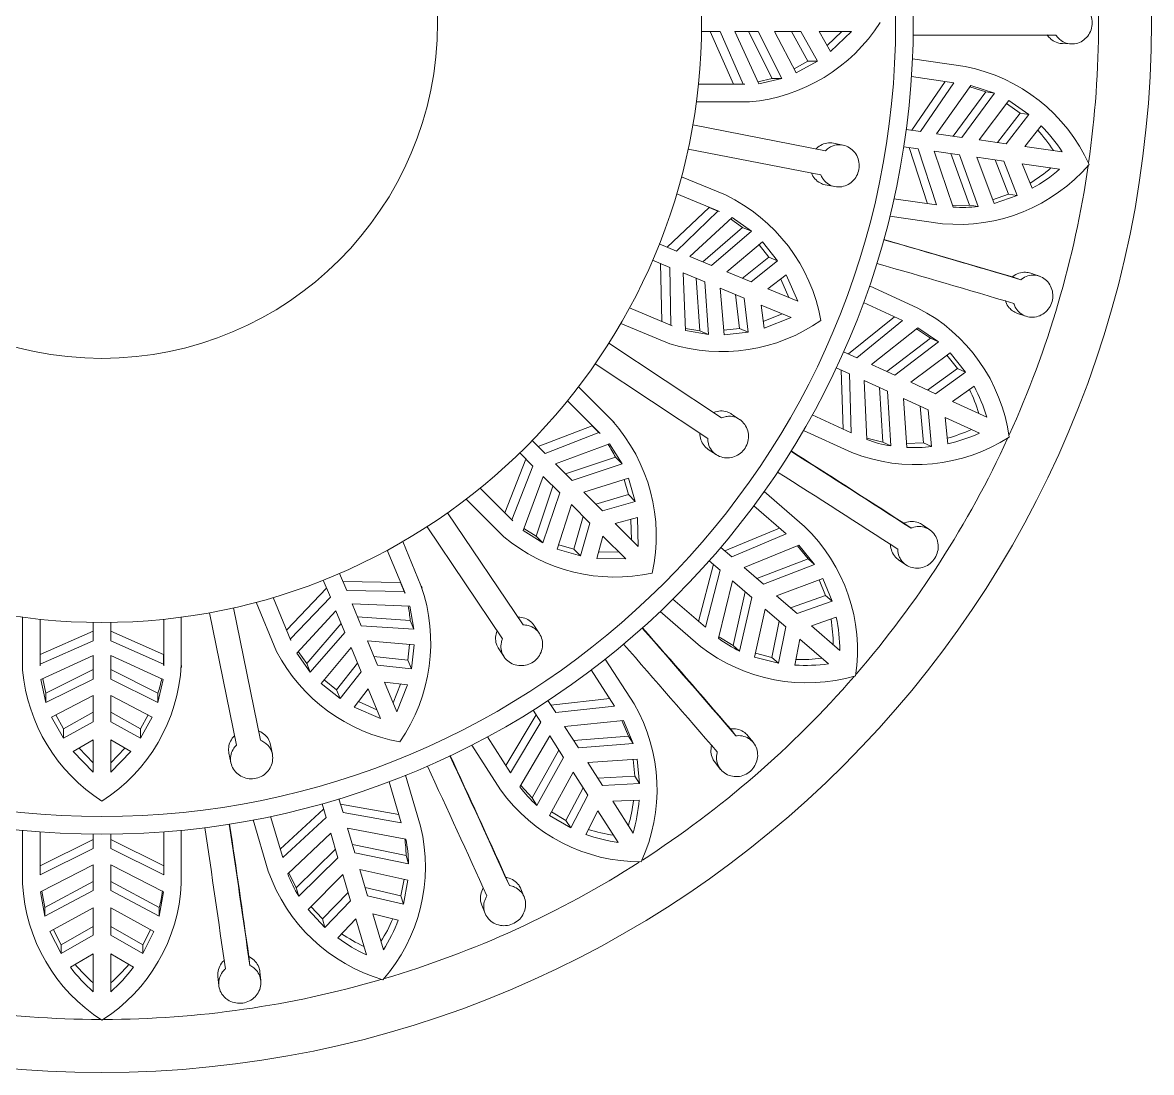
# Model space of a CAD drawing. Header units: millimetres. Extents: x -18512 to 101824, y -95768 to 52898.
# Drawn here: x 16531.01 to 16562.96, y -58183.12 to -58153.42 of the extents above; entities that cross this region are included whole.
import ezdxf

# ---------------------------------------------------------------- set-up
doc = ezdxf.new("R2010")
doc.units = ezdxf.units.MM
doc.header["$LTSCALE"] = 25
doc.layers.get('0').update_dxf_attribs({"color": 254, "lineweight": 0})
doc.layers.add('027 Sanitry Ware', color=1, linetype='Continuous', lineweight=0)

# ---------------------------------------------------------------- blocks, each defined once
blk = doc.blocks.new('SE2')
at = {"layer": '027 Sanitry Ware', "linetype": 'Continuous'}
for p, q in [((115.7023, 40.1135), (115.7051, 40.1887)), ((117.678, 39.9154), (117.6541, 39.844)), ((117.7096, 39.7585), (117.6859, 39.6875)), ((117.9963, 39.7322), (118.0202, 39.8035)), ((115.8326, 38.8382), (115.897, 39.2864)), ((117.2333, 39.0942), (117.1688, 38.6461)), ((119.8362, 38.9856), (119.7932, 38.9238)), ((117.762, 38.4719), (117.9501, 38.8838)), ((119.8224, 38.8261), (119.7796, 38.7646)), ((120.09, 38.7201), (120.133, 38.7818)), ((119.1781, 38.3229), (118.99, 37.9111)), ((116.5648, 38.2457), (116.5491, 38.1654)), ((116.9025, 38.0967), (116.9181, 38.177)), ((116.3933, 36.9704), (116.6125, 38.0983)), ((116.8186, 38.0582), (116.5994, 36.9303)), ((119.5102, 37.5768), (119.8067, 37.919)), ((116.1984, 37.0003), (116.1984, 37.4517)), ((121.645, 37.4853), (121.5863, 37.4381)), ((118.8966, 37.3676), (118.8514, 37.2994)), ((116.9981, 37.27), (116.9917, 37.2545)), ((120.0652, 37.3012), (119.985, 37.2086)), ((121.5868, 37.3362), (121.5284, 37.2893)), ((116.9893, 37.2478), (116.8343, 36.8738)), ((118.2501, 36.255), (118.8843, 37.2131)), ((119.1516, 37.1006), (119.1968, 37.1689)), ((120.0984, 37.1104), (120.1786, 37.203)), ((121.8138, 37.1591), (121.8724, 37.2062)), ((119.0594, 37.0972), (118.4253, 36.1391)), ((120.8269, 37.035), (120.5304, 36.6928)), ((118.0816, 36.3572), (118.2543, 36.7742)), ((120.9353, 36.2255), (121.3162, 36.4703)), ((118.9236, 36.3004), (118.9118, 36.2885)), ((118.9069, 36.2832), (118.6206, 35.997)), ((120.715, 35.664), (120.6471, 35.6182)), ((119.6919, 34.8835), (120.6444, 35.526)), ((122.9578, 35.5362), (122.8883, 35.5075)), ((119.5752, 35.0424), (119.8944, 35.3616)), ((120.7619, 35.3519), (119.8093, 34.7094)), ((120.8484, 35.3198), (120.9162, 35.3655)), ((122.0461, 35.3346), (121.6652, 35.0898)), ((122.86, 35.4096), (122.7908, 35.381)), ((123.0279, 35.1757), (123.0974, 35.2044)), ((120.3095, 34.6582), (119.9354, 34.5033)), ((120.3315, 34.6676), (120.316, 34.6612)), ((121.922, 34.5274), (122.3564, 34.655)), ((120.4521, 33.256), (120.8691, 33.4288)), ((121.7429, 33.3942), (121.6627, 33.3779)), ((122.7368, 33.3597), (122.3023, 33.2321)), ((120.499, 33.0646), (121.6249, 33.2937)), ((123.6684, 33.2963), (123.5936, 33.2883)), ((123.5389, 33.2023), (123.4644, 33.1944)), ((121.6668, 33.0879), (120.5409, 32.8588)), ((121.7345, 33.0251), (121.8147, 33.0414)), ((123.6341, 32.9306), (123.7089, 32.9385)), ((120.9834, 32.6201), (120.5786, 32.6201)), ((121.0073, 32.6204), (120.9906, 32.6204)), ((122.3903, 32.6201), (122.8431, 32.6201)), ((120.5786, 31.2701), (121.03, 31.2701)), ((122.8431, 31.2701), (122.3903, 31.2701))]:
    blk.add_line(p, q, dxfattribs=at)
at = {"layer": '027 Sanitry Ware', "color": 8, "linetype": 'Continuous'}
for p, q in [((116.6217, 40.111), (116.576, 39.793)), ((116.7245, 39.7717), (116.7702, 40.0897)), ((116.576, 39.793), (116.4003, 39.9324)), ((116.9323, 39.8559), (116.7245, 39.7717)), ((116.3054, 39.8289), (116.1853, 39.6574)), ((116.2122, 39.6372), (116.2948, 39.7551)), ((116.2948, 39.7551), (116.3054, 39.8289)), ((116.5429, 39.5625), (116.2948, 39.7551)), ((116.3054, 39.8289), (116.5535, 39.6362)), ((116.1853, 39.6574), (116.5203, 39.4058)), ((116.9836, 39.656), (116.6913, 39.5412)), ((116.7019, 39.6148), (116.9943, 39.7298)), ((116.9836, 39.656), (116.9943, 39.7298)), ((116.9836, 39.656), (117.0297, 39.5197)), ((117.0611, 39.5315), (116.9943, 39.7298)), ((116.5535, 39.6362), (116.5203, 39.4058)), ((116.6688, 39.3845), (116.7019, 39.6148)), ((116.1229, 39.5348), (116.0576, 39.3334)), ((116.0684, 39.3257), (116.1123, 39.461)), ((116.1229, 39.5348), (116.1123, 39.461)), ((116.1123, 39.461), (116.4886, 39.1848)), ((116.4992, 39.2588), (116.1229, 39.5348)), ((116.6688, 39.3845), (117.0611, 39.5315)), ((118.8778, 39.4708), (118.7444, 39.1786)), ((117.0865, 39.3962), (116.6477, 39.2375)), ((117.0865, 39.3962), (117.0759, 39.3225)), ((118.7444, 39.1786), (118.615, 39.3618)), ((118.8808, 39.1163), (119.0143, 39.4085)), ((116.4682, 39.0434), (116.0576, 39.3334)), ((116.637, 39.1635), (117.0759, 39.3225)), ((117.0759, 39.3225), (117.0798, 39.1803)), ((118.4948, 39.2892), (118.3313, 39.1585)), ((118.4638, 39.2214), (118.4948, 39.2892)), ((118.4948, 39.2892), (118.6786, 39.0344)), ((116.0348, 39.1908), (115.9829, 38.8298)), ((116.0348, 39.1908), (116.4485, 38.9064)), ((116.4992, 39.2588), (116.4682, 39.0434)), ((116.6167, 39.0221), (116.6477, 39.2375)), ((117.0924, 39.1846), (116.6167, 39.0221)), ((118.3514, 39.1316), (118.4638, 39.2214)), ((118.6476, 38.9667), (118.4638, 39.2214)), ((116.4377, 38.8312), (116.0241, 39.1164)), ((118.3313, 39.1585), (118.5819, 38.8228)), ((119.104, 39.1385), (118.8808, 39.1163)), ((116.597, 38.8851), (117.0741, 39.0414)), ((117.0222, 38.6804), (117.0741, 39.0414)), ((118.2369, 39.0584), (118.1174, 38.8836)), ((118.1257, 38.8732), (118.2059, 38.9907)), ((118.2369, 39.0584), (118.2059, 38.9907)), ((118.2059, 38.9907), (118.4891, 38.6196)), ((118.5202, 38.6876), (118.2369, 39.0584)), ((118.6786, 39.0344), (118.5819, 38.8228)), ((118.815, 38.9721), (119.1279, 39.0001)), ((119.0969, 38.9323), (119.1279, 39.0001)), ((116.4485, 38.9064), (116.4311, 38.7852)), ((116.5796, 38.7638), (116.597, 38.8851)), ((117.0634, 38.967), (116.5862, 38.8098)), ((118.4298, 38.4897), (118.1174, 38.8836)), ((118.7183, 38.7605), (118.815, 38.9721)), ((119.0969, 38.9323), (118.7841, 38.9044)), ((119.0969, 38.9323), (119.1026, 38.7885)), ((118.7183, 38.7605), (119.1362, 38.7909)), ((118.0554, 38.7532), (117.9039, 38.4215)), ((118.0554, 38.7532), (118.3723, 38.3638)), ((118.3407, 38.2946), (118.0242, 38.6849)), ((118.5202, 38.6876), (118.4298, 38.4897)), ((118.5662, 38.4274), (118.6566, 38.6253)), ((119.1224, 38.654), (118.6566, 38.6253)), ((119.1224, 38.654), (119.0914, 38.5863)), ((118.6256, 38.5573), (119.0914, 38.5863)), ((119.0914, 38.5863), (119.0552, 38.4487)), ((119.0684, 38.4493), (118.5662, 38.4274)), ((115.5984, 38.3189), (115.7684, 38.1418)), ((115.5984, 38.0441), (115.5984, 38.3189)), ((118.3723, 38.3638), (118.3214, 38.2524)), ((118.5087, 38.3015), (119.0105, 38.317)), ((118.859, 37.9853), (119.0105, 38.317)), ((115.5984, 38.2371), (115.7181, 38.1129)), ((118.4578, 38.1901), (118.5087, 38.3015)), ((118.9793, 38.2487), (118.4771, 38.2323)), ((120.8622, 38.2209), (120.6518, 37.9781)), ((115.7684, 38.1418), (115.5984, 38.0441)), ((120.4435, 38.1546), (120.2498, 38.0753)), ((120.3947, 38.0983), (120.4435, 38.1546)), ((120.4435, 38.1546), (120.548, 37.8584)), ((120.6518, 37.9781), (120.5793, 38.1904)), ((120.7652, 37.8799), (120.9756, 38.1227)), ((115.5984, 37.8892), (115.8513, 38.0291)), ((115.8513, 38.0291), (115.8513, 37.9483)), ((115.8513, 38.0291), (115.9514, 37.8494)), ((120.2498, 38.0753), (120.3956, 37.6825)), ((120.2615, 38.0437), (120.3947, 38.0983)), ((120.4993, 37.8021), (120.3947, 38.0983)), ((115.5984, 37.8086), (115.8513, 37.9483)), ((115.8513, 37.9483), (115.9166, 37.8312)), ((120.131, 38.0058), (119.9671, 37.8717)), ((119.9721, 37.8594), (120.0822, 37.9496)), ((120.131, 38.0058), (120.0822, 37.9496)), ((120.0822, 37.9496), (120.2494, 37.5137)), ((120.2984, 37.5702), (120.131, 38.0058)), ((115.5984, 37.6657), (115.5984, 37.8892)), ((115.9514, 37.8494), (115.5984, 37.6657)), ((117.6685, 37.7638), (117.8933, 37.8624)), ((117.8933, 37.8624), (117.7881, 37.6086)), ((120.1559, 37.4058), (119.9671, 37.8717)), ((120.548, 37.8584), (120.3956, 37.6825)), ((120.9856, 37.8384), (120.7652, 37.8799)), ((117.7881, 37.6086), (117.6685, 37.7638)), ((117.7038, 37.7179), (117.862, 37.7869)), ((117.9267, 37.5512), (118.0318, 37.805)), ((118.0005, 37.7295), (118.0636, 37.5689)), ((118.0318, 37.805), (118.1211, 37.5763)), ((119.8709, 37.7641), (119.6321, 37.4885)), ((119.8709, 37.7641), (120.0652, 37.3012)), ((120.509, 37.5843), (120.6614, 37.7602)), ((120.6614, 37.7602), (120.9695, 37.6988)), ((115.5984, 37.526), (115.9998, 37.7257)), ((115.5984, 37.4446), (115.9998, 37.645)), ((115.9998, 37.7257), (115.9998, 37.645)), ((115.9998, 37.7257), (116.043, 37.5312)), ((115.9998, 37.645), (116.0267, 37.5236)), ((117.3875, 37.5637), (117.5487, 37.6914)), ((117.5487, 37.6914), (117.5178, 37.6168)), ((117.5487, 37.6914), (117.7288, 37.4654)), ((120.0154, 37.2437), (119.8217, 37.7073)), ((120.9207, 37.6425), (120.6127, 37.7039)), ((120.9207, 37.6425), (120.8857, 37.5029)), ((120.9185, 37.4958), (120.9695, 37.6988)), ((120.9207, 37.6425), (120.9695, 37.6988)), ((117.6433, 37.259), (117.3875, 37.5637)), ((117.4127, 37.5336), (117.5178, 37.6168)), ((117.5178, 37.6168), (117.698, 37.391)), ((118.1211, 37.5763), (117.9267, 37.5512)), ((120.2984, 37.5702), (120.1559, 37.4058)), ((120.509, 37.5843), (120.9185, 37.4958)), ((116.043, 37.5312), (115.5984, 37.3261)), ((115.5984, 37.3261), (115.5984, 37.526)), ((117.181, 37.3048), (117.2954, 37.468)), ((117.2954, 37.468), (117.2645, 37.3934)), ((117.2954, 37.468), (117.5898, 37.1298)), ((117.7288, 37.4654), (117.6433, 37.259)), ((120.2692, 37.3076), (120.4117, 37.472)), ((120.8667, 37.3683), (120.4117, 37.472)), ((115.5984, 37.2025), (116.0479, 37.3982)), ((116.0479, 37.3982), (116.0484, 37.4124)), ((116.0484, 37.4124), (116.0484, 37.018)), ((117.1932, 37.2916), (117.2645, 37.3934)), ((117.2645, 37.3934), (117.5587, 37.0547)), ((117.7819, 37.2015), (117.8674, 37.408)), ((117.8366, 37.3336), (118.1236, 37.3659)), ((117.8674, 37.408), (118.1545, 37.4405)), ((118.1545, 37.4405), (118.1236, 37.3659)), ((118.1236, 37.3659), (118.1392, 37.2327)), ((118.1545, 37.4405), (118.1783, 37.2362)), ((120.3628, 37.4155), (120.8179, 37.312)), ((120.8667, 37.3683), (120.8179, 37.312)), ((115.5984, 37.1181), (116.0479, 37.3161)), ((117.5133, 36.9452), (117.181, 37.3048)), ((120.7573, 37.1871), (120.2692, 37.3076)), ((120.8179, 37.312), (120.7444, 37.1903)), ((115.5984, 37.0446), (115.5984, 37.2025)), ((116.9797, 36.8328), (117.1306, 37.1971)), ((117.1257, 37.1839), (117.0942, 37.1079)), ((117.1306, 37.1971), (117.1257, 37.1839)), ((117.1257, 37.1839), (117.466, 36.831)), ((118.1783, 37.2362), (117.7819, 37.2015)), ((120.1786, 37.203), (120.6645, 37.0765)), ((117.0942, 37.1079), (117.4337, 36.7531)), ((117.5898, 37.1298), (117.5133, 36.9452)), ((117.6519, 36.8878), (117.7284, 37.0724)), ((117.7284, 37.0724), (118.1757, 37.1034)), ((118.1757, 37.1034), (118.1412, 36.9071)), ((118.1757, 37.1034), (118.1448, 37.0288)), ((120.6153, 37.0197), (120.1288, 37.1455)), ((120.4256, 36.8009), (120.6645, 37.0765)), ((117.6973, 36.9973), (118.1448, 37.0288)), ((118.1448, 37.0288), (118.1232, 36.9064)), ((118.1412, 36.9071), (117.6519, 36.8878)), ((117.466, 36.831), (117.4056, 36.6851)), ((117.5442, 36.6277), (117.6046, 36.7736)), ((117.6046, 36.7736), (118.0948, 36.7824)), ((118.1007, 36.7953), (117.9498, 36.431)), ((118.0948, 36.7824), (118.1007, 36.7953)), ((117.5723, 36.6957), (118.0633, 36.7065)), ((119.7319, 36.5), (119.9773, 36.5051)), ((119.783, 36.3108), (119.7319, 36.5)), ((119.9773, 36.5051), (119.783, 36.3108)), ((121.9936, 36.5169), (121.7854, 36.4954)), ((121.7854, 36.4954), (121.8147, 36.0774)), ((121.9309, 36.4766), (121.9936, 36.5169)), ((121.9936, 36.5169), (122.0105, 36.2033)), ((122.1437, 36.2889), (122.134, 36.513)), ((119.3957, 36.4227), (119.5936, 36.479)), ((119.5154, 36.0432), (119.3957, 36.4227)), ((119.4075, 36.3852), (119.5365, 36.4218)), ((119.5936, 36.479), (119.5365, 36.4218)), ((119.5365, 36.4218), (119.6165, 36.1443)), ((119.5936, 36.479), (119.6734, 36.2012)), ((119.747, 36.4441), (119.9195, 36.4473)), ((119.8891, 36.2048), (120.0834, 36.399)), ((120.0834, 36.399), (120.0783, 36.1536)), ((121.6519, 36.4622), (121.4569, 36.3797)), ((121.4582, 36.3665), (121.5892, 36.422)), ((121.6519, 36.4622), (121.5892, 36.422)), ((121.5892, 36.422), (121.6268, 35.9567)), ((121.6897, 35.9971), (121.6519, 36.4622)), ((121.7878, 36.4618), (121.9309, 36.4766)), ((121.9478, 36.163), (121.9309, 36.4766)), ((122.414, 36.4626), (122.1437, 36.2889)), ((119.1059, 36.2625), (119.274, 36.3695)), ((119.274, 36.3695), (119.217, 36.3124)), ((119.217, 36.3124), (119.3591, 35.8869)), ((119.274, 36.3695), (119.4166, 35.9444)), ((120.0256, 36.3412), (120.0224, 36.1687)), ((121.3342, 36.3036), (121.0274, 36.1064)), ((121.3342, 36.3036), (121.3902, 35.8047)), ((121.5067, 35.8795), (121.4569, 36.3797)), ((122.2248, 36.1627), (122.4951, 36.3364)), ((119.2753, 35.8031), (119.1059, 36.2625)), ((119.6734, 36.2012), (119.5154, 36.0432)), ((120.0783, 36.1536), (119.8891, 36.2048)), ((121.3263, 35.7635), (121.271, 36.263)), ((122.0105, 36.2033), (121.8147, 36.0774)), ((118.7393, 35.9035), (119.0181, 36.1823)), ((119.0085, 36.1719), (118.9504, 36.1138)), ((118.9504, 36.1138), (119.1282, 35.656)), ((119.0181, 36.1823), (119.0085, 36.1719)), ((119.0085, 36.1719), (119.1879, 35.7157)), ((122.4246, 36.0608), (122.2248, 36.1627)), ((119.6215, 35.9372), (119.7795, 36.0952)), ((119.7226, 36.0382), (120.0001, 35.9582)), ((119.7795, 36.0952), (120.0572, 36.0153)), ((120.0572, 36.0153), (120.0001, 35.9582)), ((120.0572, 36.0153), (120.001, 35.8174)), ((121.8958, 35.9513), (122.0916, 36.0771)), ((122.3072, 35.8911), (122.0289, 36.0368)), ((122.0916, 36.0771), (122.3699, 35.9314)), ((119.4166, 35.9444), (119.2753, 35.8031)), ((120.001, 35.8174), (119.6215, 35.9372)), ((120.0001, 35.9582), (119.9635, 35.8292)), ((121.6897, 35.9971), (121.5067, 35.8795)), ((121.8958, 35.9513), (122.2638, 35.751)), ((122.2638, 35.751), (122.3699, 35.9314)), ((122.3072, 35.8911), (122.3699, 35.9314)), ((119.3813, 35.697), (119.5227, 35.8383)), ((119.5227, 35.8383), (119.9477, 35.6958)), ((121.5878, 35.7533), (121.7708, 35.8709)), ((121.7079, 35.8305), (122.1155, 35.603)), ((122.1782, 35.6433), (121.7708, 35.8709)), ((122.3072, 35.8911), (122.2343, 35.7671)), ((119.1879, 35.7157), (119.0762, 35.604)), ((119.4652, 35.7808), (119.8907, 35.6387)), ((121.3902, 35.8047), (121.2872, 35.7384)), ((122.0221, 35.5002), (121.5878, 35.7533)), ((119.8408, 35.5276), (119.3813, 35.697)), ((119.8907, 35.6387), (119.8239, 35.5338)), ((119.9477, 35.6958), (119.8408, 35.5276)), ((119.9477, 35.6958), (119.8907, 35.6387)), ((121.3683, 35.6122), (121.4713, 35.6785)), ((121.8387, 35.3796), (121.4074, 35.6374)), ((121.4713, 35.6785), (121.9019, 35.4203)), ((122.1782, 35.6433), (122.1155, 35.603)), ((119.1823, 35.498), (119.2939, 35.6096)), ((119.2343, 35.55), (119.6921, 35.3721)), ((119.2939, 35.6096), (119.7502, 35.4302)), ((122.1155, 35.603), (122.0106, 35.5069)), ((119.7606, 35.4398), (119.4817, 35.161)), ((119.7502, 35.4302), (119.7606, 35.4398)), ((121.5951, 35.2231), (121.9019, 35.4203)), ((120.4661, 34.0736), (120.4854, 34.5629)), ((120.4854, 34.5629), (120.6817, 34.5974)), ((120.6071, 34.5665), (120.5756, 34.119)), ((120.6817, 34.5974), (120.6071, 34.5665)), ((120.6817, 34.5974), (120.6507, 34.1501)), ((120.7798, 34.2036), (120.8144, 34.6)), ((120.811, 34.5609), (120.9442, 34.5453)), ((120.8144, 34.6), (121.0188, 34.5763)), ((121.0188, 34.5763), (120.9442, 34.5453)), ((121.0188, 34.5763), (120.9863, 34.2891)), ((120.0093, 34.3715), (120.3736, 34.5224)), ((120.2848, 34.4851), (120.2739, 33.994)), ((120.3607, 34.5165), (120.2848, 34.4851)), ((120.3607, 34.5165), (120.3519, 34.0263)), ((120.3736, 34.5224), (120.3607, 34.5165)), ((120.9442, 34.5453), (120.9119, 34.2583)), ((121.1295, 34.3484), (121.1546, 34.5428)), ((121.1472, 34.4853), (121.3077, 34.4223)), ((121.1546, 34.5428), (121.3833, 34.4536)), ((122.3267, 34.4899), (121.9768, 34.3872)), ((122.167, 33.974), (122.2547, 34.4688)), ((122.3267, 34.4899), (122.2399, 33.9955)), ((122.3727, 34.0344), (122.4659, 34.5284)), ((122.6048, 34.5317), (122.5098, 34.0747)), ((122.5815, 34.0958), (122.6762, 34.5527)), ((122.6762, 34.5527), (122.6048, 34.5317)), ((122.8137, 34.5469), (122.7241, 34.1376)), ((122.8065, 34.514), (122.948, 34.4879)), ((123.0195, 34.5089), (122.8137, 34.5469)), ((122.8759, 34.1822), (122.948, 34.4879)), ((123.0195, 34.5089), (122.9473, 34.2032)), ((122.948, 34.4879), (123.0195, 34.5089)), ((123.0994, 34.2478), (123.1531, 34.4655)), ((121.3833, 34.4536), (121.1295, 34.3484)), ((120.9863, 34.2891), (120.7798, 34.2036)), ((121.1869, 34.2098), (121.4407, 34.315)), ((121.3651, 34.2837), (121.2962, 34.1256)), ((121.4407, 34.315), (121.3421, 34.0902)), ((123.4076, 34.3383), (123.0994, 34.2478)), ((121.3421, 34.0902), (121.1869, 34.2098)), ((122.9473, 34.2032), (122.7241, 34.1376)), ((123.1416, 34.1039), (123.4499, 34.1944)), ((120.6507, 34.1501), (120.4661, 34.0736)), ((120.8372, 34.065), (121.0437, 34.1505)), ((120.9693, 34.1197), (121.1951, 33.9396)), ((121.0437, 34.1505), (121.2697, 33.9705)), ((122.5815, 34.0958), (122.3727, 34.0344)), ((123.3046, 33.9498), (123.1416, 34.1039)), ((120.3519, 34.0263), (120.206, 33.9659)), ((120.5235, 33.935), (120.7081, 34.0115)), ((120.7081, 34.0115), (121.0463, 33.7171)), ((121.142, 33.8092), (120.8372, 34.065)), ((122.2399, 33.9955), (122.1224, 33.9609)), ((122.7663, 33.9937), (122.9896, 34.0592)), ((122.7663, 33.9937), (123.063, 33.6979)), ((123.1441, 33.8201), (122.9182, 34.0383)), ((122.9896, 34.0592), (123.2156, 33.8411)), ((120.8831, 33.6027), (120.5235, 33.935)), ((120.633, 33.9804), (120.9717, 33.6863)), ((121.1951, 33.9396), (121.1119, 33.8344)), ((121.2697, 33.9705), (121.142, 33.8092)), ((121.2697, 33.9705), (121.1951, 33.9396)), ((122.415, 33.8905), (122.6238, 33.9518)), ((122.7604, 33.5253), (122.415, 33.8905)), ((122.552, 33.9308), (122.879, 33.5976)), ((122.9505, 33.6186), (122.6238, 33.9518)), ((120.2634, 33.8273), (120.4093, 33.8877)), ((120.3313, 33.8555), (120.6862, 33.516)), ((120.4093, 33.8877), (120.7621, 33.5474)), ((122.1647, 33.817), (122.2822, 33.8515)), ((122.5505, 33.4613), (122.2092, 33.8301)), ((122.2822, 33.8515), (122.6226, 33.4825)), ((123.1441, 33.8201), (123.0392, 33.7216)), ((123.063, 33.6979), (123.2156, 33.8411)), ((123.1441, 33.8201), (123.2156, 33.8411)), ((121.0463, 33.7171), (120.8831, 33.6027)), ((121.0463, 33.7171), (120.9717, 33.6863)), ((120.9717, 33.6863), (120.8699, 33.615)), ((122.9505, 33.6186), (122.879, 33.5976)), ((120.7754, 33.5523), (120.4111, 33.4014)), ((120.7621, 33.5474), (120.7754, 33.5523)), ((122.879, 33.5976), (122.7513, 33.535)), ((122.2726, 33.3797), (122.6226, 33.4825)), ((120.5963, 32.4701), (120.9907, 32.4701)), ((120.8944, 32.4696), (120.6964, 32.0201)), ((120.9765, 32.4696), (120.7807, 32.0201)), ((120.9765, 32.4696), (120.8944, 32.4696)), ((120.9044, 32.0201), (121.1094, 32.4648)), ((120.9907, 32.4701), (120.9765, 32.4696)), ((121.1094, 32.4648), (121.304, 32.4215)), ((122.7681, 32.4701), (122.4034, 32.4701)), ((122.4695, 32.0201), (122.693, 32.4701)), ((122.7681, 32.4701), (122.5455, 32.0201)), ((122.6839, 32.0201), (122.9125, 32.4679)), ((123.1211, 32.4319), (122.9125, 32.4679)), ((121.2233, 32.4215), (121.0229, 32.0201)), ((121.304, 32.4215), (121.1042, 32.0201)), ((121.304, 32.4215), (121.2233, 32.4215)), ((121.244, 32.0201), (121.4276, 32.3731)), ((121.4276, 32.3731), (121.6074, 32.273)), ((123.0466, 32.4319), (122.8267, 32.0201)), ((122.9015, 32.0201), (123.1211, 32.4319)), ((123.1211, 32.4319), (123.0466, 32.4319)), ((123.2514, 32.3876), (123.0501, 32.0201)), ((123.2352, 32.3581), (123.3636, 32.2931)), ((123.4382, 32.2931), (123.2514, 32.3876)), ((121.5266, 32.273), (121.3869, 32.0201)), ((121.4095, 32.3383), (121.5266, 32.273)), ((121.6074, 32.273), (121.4674, 32.0201)), ((121.6074, 32.273), (121.5266, 32.273)), ((123.2083, 32.0201), (123.3636, 32.2931)), ((123.4382, 32.2931), (123.2828, 32.0201)), ((123.3636, 32.2931), (123.4382, 32.2931)), ((121.6224, 32.0201), (121.7201, 32.1901)), ((121.7201, 32.1901), (121.8972, 32.0201)), ((123.4412, 32.0201), (123.5542, 32.2139)), ((121.6912, 32.1398), (121.8154, 32.0201)), ((120.7807, 32.0201), (120.6229, 32.0201)), ((121.1042, 32.0201), (120.9044, 32.0201)), ((121.4674, 32.0201), (121.244, 32.0201)), ((121.8972, 32.0201), (121.6224, 32.0201)), ((122.5455, 32.0201), (122.423, 32.0201)), ((122.9015, 32.0201), (122.6839, 32.0201)), ((123.2828, 32.0201), (123.0501, 32.0201)), ((123.7625, 32.0201), (123.4412, 32.0201)), ((120.6229, 31.8701), (120.7807, 31.8701)), ((120.6964, 31.8701), (120.8944, 31.4207)), ((120.7807, 31.8701), (120.9765, 31.4207)), ((121.1094, 31.4255), (120.9044, 31.8701)), ((120.9044, 31.8701), (121.1042, 31.8701)), ((121.0229, 31.8701), (121.2233, 31.4688)), ((121.1042, 31.8701), (121.304, 31.4688)), ((121.4276, 31.5172), (121.244, 31.8701)), ((121.244, 31.8701), (121.4674, 31.8701)), ((121.3869, 31.8701), (121.5266, 31.6173)), ((121.4674, 31.8701), (121.6074, 31.6173)), ((121.7201, 31.7002), (121.6224, 31.8701)), ((121.6224, 31.8701), (121.8972, 31.8701)), ((121.8154, 31.8701), (121.6912, 31.7504)), ((121.8972, 31.8701), (121.7201, 31.7002)), ((122.423, 31.8701), (122.5455, 31.8701)), ((122.693, 31.4201), (122.4695, 31.8701)), ((122.5455, 31.8701), (122.7681, 31.4201)), ((122.9125, 31.4224), (122.6839, 31.8701)), ((122.6839, 31.8701), (122.9015, 31.8701)), ((122.8267, 31.8701), (123.0466, 31.4584)), ((123.1211, 31.4584), (122.9015, 31.8701)), ((123.0501, 31.8701), (123.2514, 31.5027)), ((123.0501, 31.8701), (123.2828, 31.8701)), ((123.3636, 31.5971), (123.2083, 31.8701)), ((123.2828, 31.8701), (123.4382, 31.5971)), ((123.5542, 31.6764), (123.4412, 31.8701)), ((123.4412, 31.8701), (123.7625, 31.8701)), ((121.5266, 31.6173), (121.4095, 31.552)), ((121.6074, 31.6173), (121.4276, 31.5172)), ((121.6074, 31.6173), (121.5266, 31.6173)), ((123.3636, 31.5971), (123.2352, 31.5322)), ((123.2514, 31.5027), (123.4382, 31.5971)), ((123.3636, 31.5971), (123.4382, 31.5971)), ((120.9907, 31.4201), (120.5963, 31.4201)), ((120.9765, 31.4207), (120.9907, 31.4201)), ((121.2233, 31.4688), (121.1019, 31.4419)), ((121.304, 31.4688), (121.1094, 31.4255)), ((121.304, 31.4688), (121.2233, 31.4688)), ((122.4034, 31.4201), (122.7681, 31.4201)), ((123.0466, 31.4584), (122.9064, 31.4342)), ((122.9125, 31.4224), (123.1211, 31.4584)), ((123.1211, 31.4584), (123.0466, 31.4584))]:
    blk.add_line(p, q, dxfattribs=at)
at = {"layer": '027 Sanitry Ware', "linetype": 'Continuous'}
for radius in [8.925, 6.9, 5.1, 2.8548]:
    blk.add_circle((115.5234, 31.9451), radius, dxfattribs=at)
at = {"layer": '027 Sanitry Ware', "color": 8, "linetype": 'Continuous'}
blk.add_circle((115.5234, 31.9451), 6.75, dxfattribs=at)
at = {"layer": '027 Sanitry Ware', "linetype": 'Continuous'}
for centre, radius, start, end in [((115.5234, 31.9451), 8.475, 81.90815, 98.0674), ((117.3298, 39.0097), 1.4593, 114.24967, 169.07126), ((115.7706, 39.2285), 1.4688, 354.75684, 49.19496), ((115.5234, 31.9451), 8.475, 65.56813, 81.73891), ((262.7411, 39.6794), 147.1118, 179.852566, 180.32525), ((256.3391, -1.3452), 144.5948, 163.484871, 163.965747), ((268.3539, -4.9481), 157.1406, 163.498003, 163.913205), ((258.9568, -2.1099), 147.1118, 163.488929, 163.961614), ((119.2446, 38.2179), 1.4557, 97.81354, 152.78011), ((117.8183, 38.8644), 1.4636, 338.28936, 32.93517), ((115.5234, 31.9451), 8.475, 49.18924, 65.33736), ((241.2577, -39.6701), 144.5967, 147.121237, 147.602107), ((251.7692, -46.5111), 157.1407, 147.134367, 147.549569), ((243.5523, -41.1403), 147.1119, 147.125293, 147.597977), ((114.7222, 37.3167), 1.4824, 5.22468, 57.2825), ((120.8611, 36.9154), 1.4557, 81.4497, 136.41668), ((119.6539, 37.9415), 1.4825, 322.30225, 16.195), ((115.5234, 31.9451), 8.475, 32.83767, 49.00267), ((118.3159, 36.612), 1.4711, 100.16272, 154.39393), ((116.8388, 37.2144), 1.4824, 342.72468, 34.7825), ((224.1467, -81.718), 157.1409, 130.770731, 131.185932), ((215.99, -72.1947), 144.5994, 130.757605, 131.238466), ((217.7758, -74.2498), 147.1119, 130.761657, 131.234341), ((119.8893, 35.1882), 1.4711, 77.66272, 131.89393), ((118.7551, 36.31), 1.4824, 320.22468, 12.2825), ((122.0452, 35.2103), 1.4557, 65.08586, 120.05325), ((121.1897, 36.5279), 1.4688, 305.66597, 0.10401), ((115.5234, 31.9451), 8.475, 16.46696, 32.61633), ((187.724, -107.7164), 157.1407, 114.407094, 114.822296), ((182.5795, -96.278), 144.5961, 114.393964, 114.874835), ((183.7152, -98.7559), 147.1118, 114.39802, 114.870705), ((120.798, 33.2706), 1.4711, 55.16272, 109.39393), ((122.6988, 33.232), 1.4636, 48.88295, 103.52889), ((120.1795, 34.741), 1.4824, 297.72468, 349.7825), ((122.2513, 34.7459), 1.4688, 289.30227, 343.74044), ((115.5234, 31.9451), 8.475, 0.10361, 16.27056), ((145.4522, -122.4008), 157.1411, 98.043458, 98.458659), ((143.7384, -109.9745), 144.5946, 98.030325, 98.511202), ((144.1302, -112.6734), 147.1118, 98.034384, 98.507068), ((120.9037, 31.1512), 1.4711, 32.66272, 86.89393), ((122.7732, 31.1625), 1.4593, 32.43151, 87.25305), ((120.895, 32.7464), 1.4824, 275.22468, 327.2825), ((122.7678, 32.737), 1.4687, 272.93851, 327.37692), ((115.5234, 31.9451), 8.475, 343.74599, 359.89554)]:
    blk.add_arc(centre, radius, start, end, dxfattribs=at)
at = {"layer": '027 Sanitry Ware', "color": 8, "linetype": 'Continuous'}
for centre, radius, start, end in [((117.4134, 38.9031), 1.4442, 123.2419, 134.54743), ((117.3978, 38.8325), 1.4384, 123.1628, 131.90076), ((115.6703, 39.1538), 1.4442, 29.08896, 40.39444), ((115.6653, 39.0816), 1.4384, 31.73566, 40.47351), ((119.2971, 38.0888), 1.4442, 106.87822, 118.18383), ((116.0351, 39.2608), 1.06, 355.87355, 7.33765), ((119.2623, 38.0255), 1.4383, 106.79911, 115.53715), ((117.6897, 38.8185), 1.45, 12.74803, 24.0081), ((117.6702, 38.7526), 1.4383, 15.37193, 24.11006), ((117.8468, 38.8445), 1.2905, 357.62112, 6.92456), ((118.0749, 38.8205), 1.0606, 339.51316, 350.97077), ((120.8752, 36.7768), 1.4442, 90.5147, 101.82008), ((120.8239, 36.7258), 1.4383, 90.43544, 99.17353), ((119.542, 37.9299), 1.4464, 356.37042, 7.65843), ((119.5011, 37.872), 1.4383, 359.00831, 7.7464), ((119.9083, 37.8233), 1.061, 323.15123, 334.60543), ((122.0196, 35.0733), 1.4442, 74.15102, 85.45649), ((121.9561, 35.0389), 1.4383, 74.07177, 82.80991), ((119.6672, 35.4199), 0.9996, 116.77003, 124.00791), ((121.0098, 36.5113), 1.4383, 342.64469, 351.38273), ((121.0675, 36.5548), 1.4442, 339.99798, 351.3036), ((121.3867, 36.3499), 1.061, 306.78773, 318.24165), ((120.6815, 33.5696), 0.9996, 94.27003, 101.50814), ((122.6202, 33.4745), 1.0573, 90.8343, 98.62336), ((122.6915, 33.4958), 1.057, 90.82744, 102.32499), ((122.6378, 33.1164), 1.4442, 57.78742, 69.09281), ((122.5671, 33.1012), 1.4384, 57.70831, 66.44618), ((122.1416, 34.8061), 1.4442, 323.63437, 334.93994), ((122.074, 34.7807), 1.4383, 326.28108, 335.01905), ((122.3903, 34.5194), 1.0608, 290.42312, 301.87899), ((120.9105, 31.4721), 0.9996, 71.77003, 79.00808), ((122.7634, 31.4124), 1.0581, 74.47535, 82.24612), ((122.6075, 31.07), 1.4384, 41.34465, 50.08256), ((122.6796, 31.0646), 1.4442, 41.42374, 52.72922), ((122.6075, 32.8203), 1.4384, 309.91747, 318.65535), ((122.6796, 32.8257), 1.4442, 307.27078, 318.57626)]:
    blk.add_arc(centre, radius, start, end, dxfattribs=at)
at = {"layer": '027 Sanitry Ware', "linetype": 'Continuous'}
for points, knots in [([(115.6298, 40.0579), (115.6391, 40.0641), (115.6478, 40.0711), (115.6557, 40.0787), (115.6643, 40.0871), (115.672, 40.0964), (115.6785, 40.1062), (115.6891, 40.1223), (115.6969, 40.1404), (115.7012, 40.1589), (115.7054, 40.1775), (115.7063, 40.197), (115.7037, 40.216), (115.7012, 40.235), (115.695, 40.254), (115.6859, 40.2713), (115.6767, 40.2887), (115.6642, 40.3048), (115.6494, 40.3183), (115.6347, 40.3318), (115.6174, 40.343), (115.5988, 40.351), (115.5805, 40.3588), (115.5604, 40.3638), (115.5404, 40.3654), (115.5207, 40.367), (115.5004, 40.3653), (115.4812, 40.3606), (115.4621, 40.3559), (115.4435, 40.348), (115.427, 40.3376), (115.4103, 40.3271), (115.3953, 40.3138), (115.3831, 40.2987), (115.3707, 40.2834), (115.3609, 40.266), (115.3545, 40.2478), (115.348, 40.2294), (115.3448, 40.2098), (115.3451, 40.1905), (115.3455, 40.1713), (115.3495, 40.152), (115.3567, 40.1341), (115.3639, 40.1165), (115.3744, 40.0998), (115.3876, 40.0854), (115.397, 40.0751), (115.4079, 40.0658), (115.4198, 40.058)], [0, 0, 0, 0, 0.037721, 0.037721, 0.037721, 0.078804, 0.078804, 0.078804, 0.146327, 0.146327, 0.146327, 0.213824, 0.213824, 0.213824, 0.281705, 0.281705, 0.281705, 0.349746, 0.349746, 0.349746, 0.417229, 0.417229, 0.417229, 0.483581, 0.483581, 0.483581, 0.548968, 0.548968, 0.548968, 0.614277, 0.614277, 0.614277, 0.68047, 0.68047, 0.68047, 0.747906, 0.747906, 0.747906, 0.81612, 0.81612, 0.81612, 0.884234, 0.884234, 0.884234, 0.951646, 0.951646, 0.951646, 1, 1, 1, 1]), ([(115.7023, 40.1136), (115.7018, 40.1), (115.6995, 40.0864), (115.6956, 40.0735), (115.6901, 40.0552), (115.6811, 40.0376), (115.6693, 40.0222), (115.6618, 40.0124), (115.653, 40.0033), (115.6434, 39.9952), (115.6382, 39.9909), (115.6327, 39.9868), (115.6271, 39.9831)], [0.8182606, 0.8182606, 0.8182606, 0.8182606, 0.8663483, 0.8663483, 0.8663483, 0.9341342, 0.9341342, 0.9341342, 0.9769827, 0.9769827, 0.9769827, 1, 1, 1, 1]), ([(117.9112, 39.6993), (117.9135, 39.7001), (117.9159, 39.7008), (117.9182, 39.7017), (117.9297, 39.7057), (117.9407, 39.7109), (117.9509, 39.7172), (117.9675, 39.7273), (117.9822, 39.7403), (117.9941, 39.7553), (118.0059, 39.7702), (118.015, 39.7874), (118.0208, 39.8055), (118.0266, 39.8237), (118.0292, 39.8432), (118.0283, 39.8625), (118.0274, 39.882), (118.0229, 39.9017), (118.0153, 39.92), (118.0077, 39.9383), (117.9967, 39.9557), (117.9832, 39.9708), (117.9699, 39.9856), (117.9537, 39.9985), (117.936, 40.0083), (117.9187, 40.018), (117.8994, 40.0249), (117.8799, 40.0286), (117.8605, 40.0322), (117.8402, 40.0327), (117.8208, 40.0301), (117.8013, 40.0275), (117.7821, 40.0216), (117.7647, 40.013), (117.747, 40.0043), (117.7307, 39.9926), (117.7171, 39.9788), (117.7034, 39.9649), (117.692, 39.9484), (117.6841, 39.9309), (117.6761, 39.9133), (117.6713, 39.8941), (117.6701, 39.8749), (117.6689, 39.8558), (117.6712, 39.8362), (117.677, 39.8178), (117.6826, 39.7995), (117.6918, 39.7818), (117.7036, 39.7661), (117.7055, 39.7635), (117.7075, 39.761), (117.7096, 39.7585)], [0, 0, 0, 0, 0.008335, 0.008335, 0.008335, 0.049413, 0.049413, 0.049413, 0.116715, 0.116715, 0.116715, 0.18399, 0.18399, 0.18399, 0.25167, 0.25167, 0.25167, 0.319727, 0.319727, 0.319727, 0.387565, 0.387565, 0.387565, 0.45446, 0.45446, 0.45446, 0.520209, 0.520209, 0.520209, 0.585432, 0.585432, 0.585432, 0.651156, 0.651156, 0.651156, 0.718067, 0.718067, 0.718067, 0.78605, 0.78605, 0.78605, 0.854326, 0.854326, 0.854326, 0.922096, 0.922096, 0.922096, 0.989089, 0.989089, 0.989089, 1, 1, 1, 1]), ([(117.6859, 39.6875), (117.6846, 39.689), (117.6833, 39.6906), (117.682, 39.6922), (117.67, 39.7075), (117.6605, 39.7248), (117.6545, 39.7427), (117.6484, 39.7607), (117.6455, 39.7797), (117.646, 39.7984), (117.6465, 39.8139), (117.6492, 39.8294), (117.6542, 39.8441)], [0, 0, 0, 0, 0.0069184, 0.0069184, 0.0069184, 0.073167, 0.073167, 0.073167, 0.1395738, 0.1395738, 0.1395738, 0.1944602, 0.1944602, 0.1944602, 0.1944602]), ([(117.9964, 39.7323), (117.9911, 39.7167), (117.9834, 39.7017), (117.9736, 39.6885), (117.9663, 39.6786), (117.9578, 39.6694), (117.9483, 39.6613), (117.9338, 39.649), (117.9167, 39.639), (117.8984, 39.6321), (117.8948, 39.6307), (117.8911, 39.6294), (117.8874, 39.6283)], [0.8182702, 0.8182702, 0.8182702, 0.8182702, 0.8767385, 0.8767385, 0.8767385, 0.9200533, 0.9200533, 0.9200533, 0.9868667, 0.9868667, 0.9868667, 1, 1, 1, 1]), ([(119.999, 38.7125), (120.0011, 38.7126), (120.0032, 38.7126), (120.0053, 38.7127), (120.0248, 38.7136), (120.0441, 38.7178), (120.0617, 38.725), (120.0728, 38.7295), (120.0833, 38.7352), (120.093, 38.7419), (120.1087, 38.7528), (120.1226, 38.7667), (120.1334, 38.7824), (120.1443, 38.7982), (120.1524, 38.8162), (120.1571, 38.835), (120.1619, 38.8538), (120.1633, 38.874), (120.1613, 38.8937), (120.1593, 38.9134), (120.1538, 38.9333), (120.1452, 38.9515), (120.1367, 38.9696), (120.1249, 38.9866), (120.1108, 39.0011), (120.097, 39.0153), (120.0806, 39.0276), (120.0629, 39.0367), (120.0453, 39.0458), (120.0261, 39.0521), (120.0068, 39.0552), (119.9873, 39.0583), (119.9672, 39.0582), (119.9481, 39.055), (119.9286, 39.0517), (119.9096, 39.0452), (119.8927, 39.0359), (119.8755, 39.0265), (119.8599, 39.0141), (119.8472, 38.9996), (119.8344, 38.985), (119.8243, 38.9681), (119.8176, 38.95), (119.811, 38.9321), (119.8076, 38.9127), (119.8077, 38.8933), (119.8078, 38.8742), (119.8115, 38.8546), (119.8183, 38.8362), (119.8195, 38.8328), (119.8209, 38.8294), (119.8224, 38.8261)], [0, 0, 0, 0, 0.006979, 0.006979, 0.006979, 0.073479, 0.073479, 0.073479, 0.114703, 0.114703, 0.114703, 0.182502, 0.182502, 0.182502, 0.250281, 0.250281, 0.250281, 0.318335, 0.318335, 0.318335, 0.386185, 0.386185, 0.386185, 0.453104, 0.453104, 0.453104, 0.518873, 0.518873, 0.518873, 0.584096, 0.584096, 0.584096, 0.649801, 0.649801, 0.649801, 0.716686, 0.716686, 0.716686, 0.784653, 0.784653, 0.784653, 0.852932, 0.852932, 0.852932, 0.920717, 0.920717, 0.920717, 0.987725, 0.987725, 0.987725, 1, 1, 1, 1]), ([(119.7796, 38.7646), (119.7779, 38.7683), (119.7764, 38.772), (119.7751, 38.7757), (119.7685, 38.7939), (119.765, 38.8132), (119.7648, 38.8321), (119.7647, 38.851), (119.768, 38.87), (119.7744, 38.8876), (119.779, 38.9004), (119.7854, 38.9126), (119.7932, 38.9238)], [0, 0, 0, 0, 0.0134688, 0.0134688, 0.0134688, 0.0797223, 0.0797223, 0.0797223, 0.14616, 0.14616, 0.14616, 0.194443, 0.194443, 0.194443, 0.194443]), ([(120.09, 38.7201), (120.0834, 38.7106), (120.0758, 38.7018), (120.0673, 38.694), (120.0534, 38.6812), (120.0369, 38.6708), (120.0191, 38.6635), (120.0013, 38.6563), (119.9818, 38.6521), (119.9621, 38.6512), (119.9602, 38.6511), (119.9582, 38.6511), (119.9562, 38.6511)], [0.8183638, 0.8183638, 0.8183638, 0.8183638, 0.8589836, 0.8589836, 0.8589836, 0.9261844, 0.9261844, 0.9261844, 0.9934089, 0.9934089, 0.9934089, 1, 1, 1, 1]), ([(116.6125, 38.0983), (116.602, 38.1084), (116.5929, 38.1199), (116.5854, 38.132), (116.5793, 38.1421), (116.5742, 38.1529), (116.5704, 38.1639), (116.5642, 38.182), (116.5613, 38.2014), (116.5619, 38.2204), (116.5625, 38.2395), (116.5667, 38.2586), (116.574, 38.2764), (116.5814, 38.2944), (116.5922, 38.3115), (116.6056, 38.3262), (116.619, 38.341), (116.6355, 38.3539), (116.6535, 38.3635), (116.6714, 38.3731), (116.6913, 38.3798), (116.7116, 38.3829), (116.7314, 38.386), (116.752, 38.3858), (116.7718, 38.3823), (116.7911, 38.3788), (116.8101, 38.3721), (116.8272, 38.3628), (116.8443, 38.3535), (116.86, 38.3413), (116.8731, 38.3273), (116.8865, 38.313), (116.8976, 38.2964), (116.9055, 38.279), (116.9137, 38.261), (116.9188, 38.2416), (116.9205, 38.2223), (116.9222, 38.2027), (116.9203, 38.1828), (116.9151, 38.1641), (116.9099, 38.1455), (116.9011, 38.1277), (116.8894, 38.1122), (116.8779, 38.0969), (116.8633, 38.0834), (116.8469, 38.0728), (116.838, 38.0671), (116.8285, 38.0622), (116.8186, 38.0582)], [0, 0, 0, 0, 0.049504, 0.049504, 0.049504, 0.090176, 0.090176, 0.090176, 0.157821, 0.157821, 0.157821, 0.225413, 0.225413, 0.225413, 0.293804, 0.293804, 0.293804, 0.362711, 0.362711, 0.362711, 0.430787, 0.430787, 0.430787, 0.496896, 0.496896, 0.496896, 0.561301, 0.561301, 0.561301, 0.625531, 0.625531, 0.625531, 0.691162, 0.691162, 0.691162, 0.758751, 0.758751, 0.758751, 0.827552, 0.827552, 0.827552, 0.896201, 0.896201, 0.896201, 0.963832, 0.963832, 0.963832, 1, 1, 1, 1]), ([(116.597, 38.0185), (116.5924, 38.023), (116.5881, 38.0277), (116.584, 38.0326), (116.5717, 38.0473), (116.562, 38.0642), (116.5556, 38.0818), (116.5492, 38.0995), (116.546, 38.1184), (116.5462, 38.137), (116.5463, 38.1465), (116.5473, 38.156), (116.5491, 38.1653)], [0, 0, 0, 0, 0.021657, 0.021657, 0.021657, 0.0877559, 0.0877559, 0.0877559, 0.1542196, 0.1542196, 0.1542196, 0.1878964, 0.1878964, 0.1878964, 0.1878964]), ([(116.9025, 38.0968), (116.8996, 38.0814), (116.8943, 38.0664), (116.8869, 38.0527), (116.878, 38.0359), (116.8657, 38.0204), (116.851, 38.0077), (116.8371, 37.9956), (116.8207, 37.9856), (116.8032, 37.9785)], [0.8118103, 0.8118103, 0.8118103, 0.8118103, 0.8673683, 0.8673683, 0.8673683, 0.9353592, 0.9353592, 0.9353592, 1, 1, 1, 1]), ([(118.8843, 37.2131), (118.8785, 37.2265), (118.8744, 37.2406), (118.8722, 37.2547), (118.8704, 37.2664), (118.8698, 37.2782), (118.8705, 37.2898), (118.8717, 37.309), (118.8765, 37.328), (118.8843, 37.3454), (118.8922, 37.3627), (118.9033, 37.3788), (118.9169, 37.3925), (118.9306, 37.4062), (118.9471, 37.4179), (118.9651, 37.4264), (118.9832, 37.4349), (119.0033, 37.4405), (119.0237, 37.4425), (119.0438, 37.4445), (119.0648, 37.443), (119.0848, 37.4382), (119.1042, 37.4335), (119.1232, 37.4254), (119.1402, 37.4145), (119.1567, 37.404), (119.1716, 37.3905), (119.1839, 37.3753), (119.1961, 37.3602), (119.2059, 37.3429), (119.2127, 37.325), (119.2196, 37.3066), (119.2235, 37.2871), (119.2242, 37.2679), (119.2248, 37.2482), (119.2221, 37.2283), (119.2163, 37.2099), (119.2104, 37.1911), (119.2011, 37.1734), (119.1891, 37.1582), (119.1771, 37.143), (119.1622, 37.1299), (119.1454, 37.12), (119.129, 37.1102), (119.1103, 37.1034), (119.0911, 37.0999), (119.0807, 37.098), (119.0701, 37.0971), (119.0594, 37.0972)], [0, 0, 0, 0, 0.049504, 0.049504, 0.049504, 0.090176, 0.090176, 0.090176, 0.157821, 0.157821, 0.157821, 0.225413, 0.225413, 0.225413, 0.293804, 0.293804, 0.293804, 0.362711, 0.362711, 0.362711, 0.430787, 0.430787, 0.430787, 0.496896, 0.496896, 0.496896, 0.561301, 0.561301, 0.561301, 0.625531, 0.625531, 0.625531, 0.691162, 0.691162, 0.691162, 0.758751, 0.758751, 0.758751, 0.827552, 0.827552, 0.827552, 0.896201, 0.896201, 0.896201, 0.963832, 0.963832, 0.963832, 1, 1, 1, 1]), ([(121.7243, 37.1775), (121.7266, 37.1768), (121.7289, 37.1763), (121.7312, 37.1757), (121.7502, 37.1712), (121.7699, 37.1699), (121.7888, 37.1719), (121.8079, 37.1739), (121.8266, 37.1793), (121.8434, 37.1877), (121.8541, 37.193), (121.8643, 37.1995), (121.8735, 37.2071), (121.8884, 37.2193), (121.9012, 37.2344), (121.911, 37.2512), (121.9207, 37.268), (121.9277, 37.2869), (121.9312, 37.3065), (121.9347, 37.326), (121.935, 37.3466), (121.9317, 37.3665), (121.9286, 37.3862), (121.922, 37.4058), (121.9125, 37.4236), (121.9032, 37.4412), (121.8907, 37.4574), (121.8763, 37.4711), (121.862, 37.4847), (121.8452, 37.4961), (121.8275, 37.5044), (121.8096, 37.5128), (121.7903, 37.5183), (121.771, 37.5205), (121.7514, 37.5228), (121.7314, 37.5218), (121.7126, 37.5176), (121.6934, 37.5133), (121.675, 37.5056), (121.6588, 37.4952), (121.6425, 37.4848), (121.6281, 37.4713), (121.6167, 37.4558), (121.6053, 37.4404), (121.5967, 37.4227), (121.5915, 37.404), (121.5863, 37.3856), (121.5844, 37.3658), (121.5858, 37.3462), (121.586, 37.3429), (121.5864, 37.3396), (121.5868, 37.3362)], [0, 0, 0, 0, 0.007943, 0.007943, 0.007943, 0.074448, 0.074448, 0.074448, 0.141278, 0.141278, 0.141278, 0.183274, 0.183274, 0.183274, 0.251291, 0.251291, 0.251291, 0.319317, 0.319317, 0.319317, 0.387159, 0.387159, 0.387159, 0.454062, 0.454062, 0.454062, 0.519817, 0.519817, 0.519817, 0.585041, 0.585041, 0.585041, 0.65076, 0.65076, 0.65076, 0.717665, 0.717665, 0.717665, 0.785644, 0.785644, 0.785644, 0.853921, 0.853921, 0.853921, 0.921697, 0.921697, 0.921697, 0.988695, 0.988695, 0.988695, 1, 1, 1, 1]), ([(121.5284, 37.2893), (121.5277, 37.2944), (121.5273, 37.2994), (121.5271, 37.3045), (121.5262, 37.3238), (121.5287, 37.3433), (121.5342, 37.3613), (121.5398, 37.3794), (121.5487, 37.3965), (121.56, 37.4113), (121.5677, 37.4212), (121.5766, 37.4303), (121.5864, 37.4382)], [0, 0, 0, 0, 0.01725, 0.01725, 0.01725, 0.0835049, 0.0835049, 0.0835049, 0.1499595, 0.1499595, 0.1499595, 0.1944158, 0.1944158, 0.1944158, 0.1944158]), ([(118.8395, 37.1454), (118.8369, 37.1513), (118.8347, 37.1573), (118.8328, 37.1634), (118.8271, 37.1818), (118.8246, 37.2011), (118.8255, 37.2198), (118.8263, 37.2386), (118.8306, 37.2573), (118.838, 37.2744), (118.8417, 37.283), (118.8462, 37.2914), (118.8514, 37.2993)], [0, 0, 0, 0, 0.0217995, 0.0217995, 0.0217995, 0.0879003, 0.0879003, 0.0879003, 0.1543667, 0.1543667, 0.1543667, 0.1878993, 0.1878993, 0.1878993, 0.1878993]), ([(121.8138, 37.1591), (121.8041, 37.1513), (121.7934, 37.1446), (121.7822, 37.1393), (121.7649, 37.1312), (121.7459, 37.1261), (121.7266, 37.1245), (121.7074, 37.123), (121.6875, 37.1248), (121.6684, 37.1299), (121.6676, 37.1301), (121.6668, 37.1303), (121.666, 37.1306)], [0.8180098, 0.8180098, 0.8180098, 0.8180098, 0.8622017, 0.8622017, 0.8622017, 0.9298897, 0.9298897, 0.9298897, 0.9972138, 0.9972138, 0.9972138, 1, 1, 1, 1]), ([(119.1517, 37.1007), (119.143, 37.0876), (119.1324, 37.0758), (119.1203, 37.0659), (119.1056, 37.0538), (119.0883, 37.0443), (119.0699, 37.0381), (119.0525, 37.0323), (119.0335, 37.0293), (119.0146, 37.0295)], [0.8118055, 0.8118055, 0.8118055, 0.8118055, 0.8675111, 0.8675111, 0.8675111, 0.9355014, 0.9355014, 0.9355014, 1, 1, 1, 1]), ([(120.5771, 35.4805), (120.577, 35.4869), (120.5772, 35.4932), (120.5778, 35.4994), (120.5796, 35.5186), (120.5846, 35.5374), (120.5925, 35.5543), (120.6005, 35.5714), (120.6115, 35.587), (120.6248, 35.6001), (120.6316, 35.6067), (120.6391, 35.6128), (120.647, 35.6182)], [0, 0, 0, 0, 0.0214106, 0.0214106, 0.0214106, 0.0875136, 0.0875136, 0.0875136, 0.15398, 0.15398, 0.15398, 0.1879122, 0.1879122, 0.1879122, 0.1879122]), ([(120.6444, 35.526), (120.6442, 35.5405), (120.6458, 35.5551), (120.6492, 35.569), (120.652, 35.5805), (120.656, 35.5916), (120.6611, 35.6021), (120.6695, 35.6193), (120.6812, 35.6351), (120.695, 35.6481), (120.7089, 35.6611), (120.7254, 35.6718), (120.7432, 35.6792), (120.7611, 35.6867), (120.7808, 35.6911), (120.8007, 35.692), (120.8207, 35.693), (120.8414, 35.6905), (120.861, 35.6845), (120.8804, 35.6787), (120.8992, 35.6693), (120.9158, 35.6572), (120.9319, 35.6454), (120.9464, 35.6306), (120.9579, 35.6141), (120.9691, 35.5981), (120.9778, 35.5799), (120.9833, 35.5612), (120.9888, 35.5425), (120.9913, 35.5228), (120.9906, 35.5036), (120.99, 35.4841), (120.9861, 35.4645), (120.9794, 35.4465), (120.9725, 35.428), (120.9624, 35.4107), (120.9499, 35.3959), (120.9373, 35.3809), (120.9219, 35.368), (120.905, 35.3586), (120.8881, 35.3491), (120.8693, 35.3427), (120.8501, 35.34), (120.8311, 35.3373), (120.8113, 35.3381), (120.7921, 35.3422), (120.7819, 35.3445), (120.7717, 35.3477), (120.7619, 35.3519)], [0, 0, 0, 0, 0.049504, 0.049504, 0.049504, 0.090176, 0.090176, 0.090176, 0.157821, 0.157821, 0.157821, 0.225413, 0.225413, 0.225413, 0.293804, 0.293804, 0.293804, 0.362711, 0.362711, 0.362711, 0.430787, 0.430787, 0.430787, 0.496896, 0.496896, 0.496896, 0.561301, 0.561301, 0.561301, 0.625531, 0.625531, 0.625531, 0.691162, 0.691162, 0.691162, 0.758751, 0.758751, 0.758751, 0.827552, 0.827552, 0.827552, 0.896201, 0.896201, 0.896201, 0.963832, 0.963832, 0.963832, 1, 1, 1, 1]), ([(122.9473, 35.2185), (122.9553, 35.2135), (122.9637, 35.2092), (122.9722, 35.2056), (122.9901, 35.198), (123.0092, 35.1936), (123.0281, 35.1926), (123.0471, 35.1916), (123.0664, 35.194), (123.0844, 35.1997), (123.1025, 35.2054), (123.1199, 35.2145), (123.135, 35.2263), (123.145, 35.234), (123.1541, 35.243), (123.1621, 35.2529), (123.1743, 35.268), (123.1841, 35.2855), (123.1907, 35.3042), (123.1973, 35.3228), (123.2009, 35.3431), (123.201, 35.3633), (123.2011, 35.3832), (123.1979, 35.4036), (123.1915, 35.4227), (123.1853, 35.4415), (123.1758, 35.4595), (123.164, 35.4754), (123.1522, 35.4912), (123.1377, 35.5052), (123.1217, 35.5163), (123.1055, 35.5276), (123.0873, 35.5362), (123.0688, 35.5416), (123.0498, 35.5471), (123.0299, 35.5494), (123.0107, 35.5482), (122.9912, 35.5471), (122.9718, 35.5425), (122.9542, 35.5347), (122.9366, 35.5269), (122.9203, 35.5158), (122.9066, 35.5022), (122.8931, 35.4888), (122.8818, 35.4726), (122.8737, 35.4549), (122.8671, 35.4407), (122.8625, 35.4254), (122.86, 35.4096)], [0, 0, 0, 0, 0.031928, 0.031928, 0.031928, 0.098523, 0.098523, 0.098523, 0.165504, 0.165504, 0.165504, 0.233022, 0.233022, 0.233022, 0.276882, 0.276882, 0.276882, 0.3441, 0.3441, 0.3441, 0.411371, 0.411371, 0.411371, 0.477829, 0.477829, 0.477829, 0.543276, 0.543276, 0.543276, 0.608554, 0.608554, 0.608554, 0.674649, 0.674649, 0.674649, 0.74199, 0.74199, 0.74199, 0.810174, 0.810174, 0.810174, 0.878333, 0.878333, 0.878333, 0.94582, 0.94582, 0.94582, 1, 1, 1, 1]), ([(122.7908, 35.381), (122.7916, 35.3859), (122.7925, 35.3908), (122.7937, 35.3956), (122.7983, 35.4144), (122.8061, 35.4324), (122.8164, 35.4481), (122.8268, 35.464), (122.8401, 35.4779), (122.8552, 35.489), (122.8654, 35.4964), (122.8766, 35.5027), (122.8884, 35.5075)], [0, 0, 0, 0, 0.0167972, 0.0167972, 0.0167972, 0.0830502, 0.0830502, 0.0830502, 0.1495011, 0.1495011, 0.1495011, 0.1944146, 0.1944146, 0.1944146, 0.1944146]), ([(120.8485, 35.3198), (120.8355, 35.3111), (120.8213, 35.3043), (120.8065, 35.2997), (120.7882, 35.2942), (120.7686, 35.2919), (120.7493, 35.2932), (120.7308, 35.2945), (120.7121, 35.299), (120.6945, 35.3064)], [0.8117979, 0.8117979, 0.8117979, 0.8117979, 0.8671042, 0.8671042, 0.8671042, 0.9351038, 0.9351038, 0.9351038, 1, 1, 1, 1]), ([(123.028, 35.1757), (123.0166, 35.171), (123.0046, 35.1676), (122.9925, 35.1657), (122.9737, 35.1627), (122.9539, 35.1631), (122.9349, 35.167), (122.9161, 35.1709), (122.8974, 35.1782), (122.8805, 35.1884), (122.8797, 35.1889), (122.8789, 35.1894), (122.878, 35.19)], [0.818016, 0.818016, 0.818016, 0.818016, 0.8616159, 0.8616159, 0.8616159, 0.9294327, 0.9294327, 0.9294327, 0.9967596, 0.9967596, 0.9967596, 1, 1, 1, 1]), ([(121.5454, 33.2775), (121.5478, 33.2837), (121.5506, 33.2898), (121.5538, 33.2957), (121.5628, 33.3126), (121.5748, 33.328), (121.5887, 33.3405), (121.6026, 33.3531), (121.6189, 33.3632), (121.6362, 33.3701), (121.6447, 33.3734), (121.6536, 33.376), (121.6626, 33.3778)], [0, 0, 0, 0, 0.0227284, 0.0227284, 0.0227284, 0.0888366, 0.0888366, 0.0888366, 0.1553153, 0.1553153, 0.1553153, 0.187904, 0.187904, 0.187904, 0.187904]), ([(121.6249, 33.2937), (121.6303, 33.3072), (121.6374, 33.3201), (121.6458, 33.3316), (121.6528, 33.3411), (121.6607, 33.3499), (121.6695, 33.3576), (121.6838, 33.3703), (121.7006, 33.3805), (121.7185, 33.3872), (121.7363, 33.3939), (121.7556, 33.3974), (121.7748, 33.3974), (121.7943, 33.3975), (121.8142, 33.394), (121.8329, 33.3873), (121.8517, 33.3805), (121.8699, 33.3703), (121.8857, 33.3573), (121.9014, 33.3444), (121.9152, 33.3286), (121.9259, 33.311), (121.9363, 33.294), (121.944, 33.2748), (121.9483, 33.2552), (121.9525, 33.236), (121.9536, 33.2159), (121.9515, 33.1965), (121.9494, 33.1772), (121.9442, 33.158), (121.9363, 33.1406), (121.9282, 33.1227), (121.9171, 33.1061), (121.904, 33.0921), (121.8905, 33.0776), (121.8746, 33.0655), (121.8574, 33.0566), (121.84, 33.0475), (121.8208, 33.0416), (121.8016, 33.0393), (121.7824, 33.037), (121.7626, 33.0383), (121.7438, 33.0432), (121.7252, 33.0479), (121.7072, 33.0562), (121.6911, 33.0674), (121.6825, 33.0734), (121.6743, 33.0803), (121.6668, 33.0879)], [0, 0, 0, 0, 0.049504, 0.049504, 0.049504, 0.090176, 0.090176, 0.090176, 0.157821, 0.157821, 0.157821, 0.225413, 0.225413, 0.225413, 0.293804, 0.293804, 0.293804, 0.362711, 0.362711, 0.362711, 0.430787, 0.430787, 0.430787, 0.496896, 0.496896, 0.496896, 0.561301, 0.561301, 0.561301, 0.625531, 0.625531, 0.625531, 0.691162, 0.691162, 0.691162, 0.758751, 0.758751, 0.758751, 0.827552, 0.827552, 0.827552, 0.896201, 0.896201, 0.896201, 0.963832, 0.963832, 0.963832, 1, 1, 1, 1]), ([(123.4644, 33.1944), (123.466, 33.1977), (123.4676, 33.2009), (123.4694, 33.2041), (123.4787, 33.2211), (123.4909, 33.2365), (123.505, 33.2491), (123.5192, 33.2616), (123.5357, 33.2717), (123.5531, 33.2785), (123.566, 33.2835), (123.5798, 33.2868), (123.5937, 33.2883)], [0, 0, 0, 0, 0.0123433, 0.0123433, 0.0123433, 0.0785923, 0.0785923, 0.0785923, 0.1450208, 0.1450208, 0.1450208, 0.1944371, 0.1944371, 0.1944371, 0.1944371]), ([(123.5688, 32.9944), (123.5766, 32.9856), (123.5852, 32.9777), (123.5944, 32.9708), (123.6098, 32.9591), (123.6272, 32.9502), (123.6453, 32.9447), (123.6635, 32.9391), (123.6828, 32.9368), (123.7016, 32.9379), (123.7206, 32.9391), (123.7397, 32.9437), (123.7573, 32.9516), (123.7751, 32.9594), (123.7917, 32.9707), (123.806, 32.9844), (123.8154, 32.9935), (123.8239, 33.0037), (123.8312, 33.0148), (123.8418, 33.0311), (123.85, 33.0496), (123.8549, 33.0688), (123.8599, 33.088), (123.8617, 33.1084), (123.8603, 33.1284), (123.8588, 33.1481), (123.8541, 33.1679), (123.8465, 33.1862), (123.839, 33.2044), (123.8284, 33.2215), (123.8156, 33.2362), (123.8027, 33.2511), (123.7872, 33.264), (123.7706, 33.2737), (123.7536, 33.2837), (123.7348, 33.2907), (123.7159, 33.2943), (123.6967, 33.2979), (123.6768, 33.2981), (123.6579, 33.2948), (123.639, 33.2915), (123.6204, 33.2846), (123.6039, 33.2747), (123.5875, 33.265), (123.5726, 33.252), (123.5604, 33.2368), (123.552, 33.2263), (123.5448, 33.2147), (123.5389, 33.2023)], [0, 0, 0, 0, 0.039659, 0.039659, 0.039659, 0.106289, 0.106289, 0.106289, 0.173326, 0.173326, 0.173326, 0.240908, 0.240908, 0.240908, 0.308924, 0.308924, 0.308924, 0.353471, 0.353471, 0.353471, 0.419443, 0.419443, 0.419443, 0.485462, 0.485462, 0.485462, 0.550835, 0.550835, 0.550835, 0.616162, 0.616162, 0.616162, 0.682394, 0.682394, 0.682394, 0.749866, 0.749866, 0.749866, 0.818094, 0.818094, 0.818094, 0.886198, 0.886198, 0.886198, 0.95359, 0.95359, 0.95359, 1, 1, 1, 1]), ([(121.7346, 33.0251), (121.7189, 33.0219), (121.7027, 33.0211), (121.6869, 33.0228), (121.668, 33.0247), (121.649, 33.0303), (121.6317, 33.039), (121.6155, 33.0472), (121.6003, 33.0584), (121.5872, 33.0717)], [0.8117896, 0.8117896, 0.8117896, 0.8117896, 0.8684539, 0.8684539, 0.8684539, 0.936435, 0.936435, 0.936435, 1, 1, 1, 1]), ([(123.6341, 32.9306), (123.6231, 32.9294), (123.612, 32.9294), (123.6011, 32.9305), (123.5821, 32.9325), (123.5632, 32.938), (123.5459, 32.9466), (123.5287, 32.9552), (123.5126, 32.9672), (123.499, 32.9814), (123.4974, 32.9831), (123.4958, 32.9848), (123.4943, 32.9865)], [0.8180855, 0.8180855, 0.8180855, 0.8180855, 0.8570685, 0.8570685, 0.8570685, 0.9249114, 0.9249114, 0.9249114, 0.9922736, 0.9922736, 0.9922736, 1, 1, 1, 1])]:
    blk.add_open_spline(points, degree=3, knots=knots, dxfattribs=at)

msp = doc.modelspace()

# ---------------------------------------------------------------- block references
at = {"xscale": 3.328501294135078, "yscale": 3.328501294135078, "zscale": 3.328501294135078, "rotation": 270}
msp.add_blockref('SE2', (16426.928, -57768.896, 0), dxfattribs=at)

doc.saveas('drawing.dxf')
